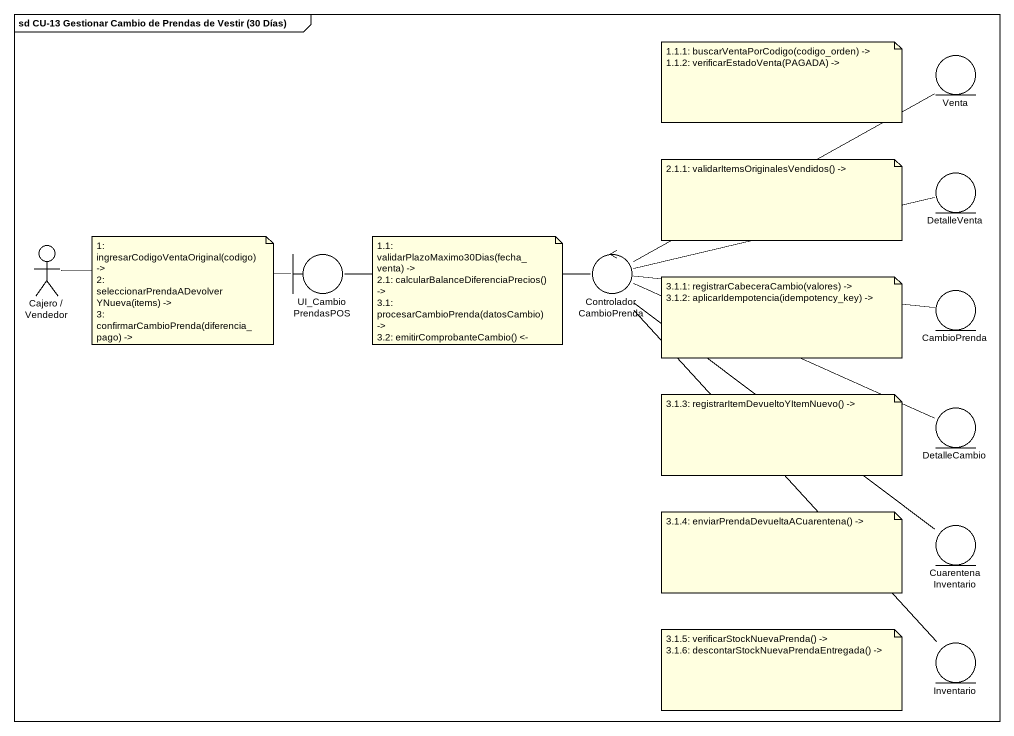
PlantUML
@startuml
mainframe sd CU-13 Gestionar Cambio de Prendas de Vestir (30 Días)
entity Venta
entity DetalleVenta
actor "Cajero / Vendedor" as Cajero_Vendedor
boundary UI_CambioPrendasPOS
control ControladorCambioPrenda
entity CambioPrenda
entity DetalleCambio
entity CuarentenaInventario
entity Inventario
Cajero_Vendedor -right- UI_CambioPrendasPOS
UI_CambioPrendasPOS -right- ControladorCambioPrenda
ControladorCambioPrenda -right- Venta
ControladorCambioPrenda -right- DetalleVenta
ControladorCambioPrenda -right- CambioPrenda
ControladorCambioPrenda -right- DetalleCambio
ControladorCambioPrenda -- CuarentenaInventario
ControladorCambioPrenda -- Inventario
note as N1
  1.1.1: buscarVentaPorCodigo(codigo_orden) ->
  1.1.2: verificarEstadoVenta(PAGADA) ->
end note
note as N2
  2.1.1: validarItemsOriginalesVendidos() ->
end note
note as N3
  1: ingresarCodigoVentaOriginal(codigo) ->
  2: seleccionarPrendaADevolverYNueva(items) ->
  3: confirmarCambioPrenda(diferencia_pago) ->
end note
note as N4
  1.1: validarPlazoMaximo30Dias(fecha_venta) ->
  2.1: calcularBalanceDiferenciaPrecios() ->
  3.1: procesarCambioPrenda(datosCambio) ->
  3.2: emitirComprobanteCambio() <-
end note
note as N5
  3.1.1: registrarCabeceraCambio(valores) ->
  3.1.2: aplicarIdempotencia(idempotency_key) ->
end note
note as N6
  3.1.3: registrarItemDevueltoYItemNuevo() ->
end note
note as N7
  3.1.4: enviarPrendaDevueltaACuarentena() ->
end note
note as N8
  3.1.5: verificarStockNuevaPrenda() ->
  3.1.6: descontarStockNuevaPrendaEntregada() ->
end note
@enduml
